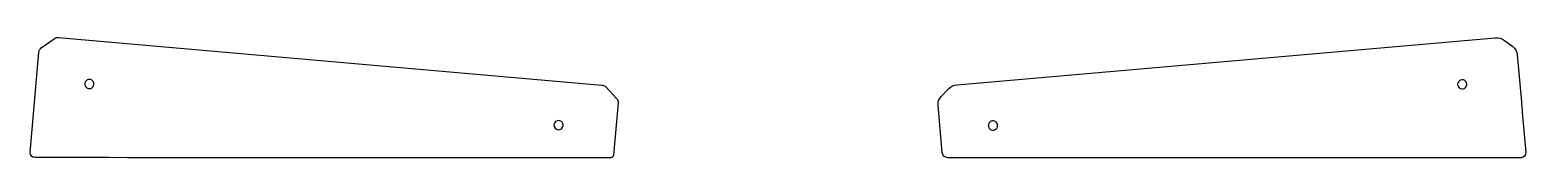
# Model space of a CAD drawing. Extents: x -76 to 233, y 123 to 147.
import ezdxf

# ---------------------------------------------------------------- set-up
doc = ezdxf.new("R2010")
doc.units = 0
doc.layers.add('Layer_1', color=7, linetype='CONTINUOUS')

msp = doc.modelspace()

# ---------------------------------------------------------------- linework, layer by layer
at = {"layer": 'Layer_1', "color": 3}
for p, q in [((-73.249316, 145.19851), (-70.612511, 147.108435)), ((-69.6568, 147.372725), (42.50701, 137.556652)), ((115.911261, 137.628159), (227.016843, 147.298648)), ((228.918184, 146.755865), (230.619206, 145.48149)), ((-75.534593, 123.654764), (-73.723972, 144.360932)), ((231.558444, 143.792633), (232.40928, 134.067532)), ((-63.235509, 138.716662), (-63.235509, 138.716662)), ((43.396141, 137.124524), (45.573959, 134.802138)), ((112.591827, 135.197593), (114.120634, 136.776154)), ((220.114252, 138.650935), (220.114252, 138.650935)), ((45.889815, 133.888984), (44.94674, 123.10959)), ((112.799497, 123.653202), (111.947824, 133.383059)), ((33.667469, 130.23875), (33.667469, 130.23875)), ((123.211265, 130.173022), (123.211265, 130.173022)), ((232.594716, 131.95901), (233.329405, 123.653256)), ((-75.534595, 123.654745), (-75.534593, 123.654764)), ((232.364266, 122.599017), (232.363864, 122.599022))]:
    msp.add_line(p, q, dxfattribs=at)
for points in [[(-70.612511, 147.108435), (-70.336112, 147.308644), (-69.996792, 147.402479), (-69.6568, 147.372725)], [(227.016843, 147.298648), (227.695811, 147.357745), (228.37274, 147.1645), (228.918184, 146.755865)], [(230.619206, 145.48149), (231.158183, 145.077698), (231.499747, 144.463527), (231.558444, 143.792633)], [(-73.723972, 144.360932), (-73.694695, 144.695745), (-73.521505, 145.001356), (-73.249316, 145.19851)], [(-64.160967, 138.208938), (-64.338389, 137.868114), (-64.293033, 137.453973), (-64.046049, 137.159629)], [(-63.235509, 138.716662), (-63.618286, 138.750151), (-63.983545, 138.549762), (-64.160967, 138.208938)], [(-64.046049, 137.159629), (-63.799065, 136.865284), (-63.399092, 136.748703), (-63.032637, 136.864246)], [(-62.590565, 138.380925), (-62.752519, 138.573934), (-62.984512, 138.694702), (-63.235509, 138.716662)], [(-63.032637, 136.864246), (-62.666181, 136.979789), (-62.405411, 137.304702), (-62.371922, 137.687479)], [(-62.371922, 137.687479), (-62.349963, 137.938476), (-62.428611, 138.187916), (-62.590565, 138.380925)], [(42.50701, 137.556652), (42.84647, 137.526947), (43.163049, 137.373086), (43.396141, 137.124524)], [(114.120634, 136.776154), (114.595483, 137.266453), (115.231282, 137.568975), (115.911261, 137.628159)], [(219.291018, 137.990221), (219.175475, 137.623765), (219.292057, 137.223792), (219.586401, 136.976808)], [(220.114252, 138.650935), (219.731475, 138.617446), (219.406561, 138.356676), (219.291018, 137.990221)], [(219.586401, 136.976808), (219.880746, 136.729824), (220.294886, 136.684468), (220.635711, 136.86189)], [(220.807698, 138.432292), (220.614688, 138.594246), (220.365248, 138.672894), (220.114252, 138.650935)], [(220.635711, 136.86189), (220.976535, 137.039312), (221.176923, 137.404571), (221.143434, 137.787348)], [(221.143434, 137.787348), (221.121475, 138.038345), (221.000707, 138.270338), (220.807698, 138.432292)], [(45.573959, 134.802138), (45.804298, 134.556512), (45.919162, 134.224434), (45.889815, 133.888984)], [(111.947824, 133.383059), (111.889215, 134.052673), (112.124195, 134.714749), (112.591827, 135.197593)], [(232.40928, 134.067532), (232.470772, 133.364663), (232.532584, 132.661822), (232.594716, 131.95901)], [(33.667469, 130.23875), (33.144795, 130.284478), (32.684014, 129.897837), (32.638286, 129.375163)], [(34.312414, 129.903013), (34.15046, 130.096022), (33.918466, 130.21679), (33.667469, 130.23875)], [(34.531056, 129.209567), (34.553016, 129.460564), (34.474367, 129.710004), (34.312414, 129.903013)], [(123.211265, 130.173022), (122.828488, 130.139534), (122.503575, 129.878763), (122.388032, 129.512308)], [(123.904711, 129.95438), (123.711702, 130.116334), (123.462262, 130.194982), (123.211265, 130.173022)], [(124.240448, 129.309435), (124.218489, 129.560432), (124.097721, 129.792426), (123.904711, 129.95438)], [(32.638286, 129.375163), (32.592558, 128.852489), (32.979199, 128.391708), (33.501873, 128.34598)], [(33.501873, 128.34598), (34.024547, 128.300252), (34.485328, 128.686893), (34.531056, 129.209567)], [(122.388032, 129.512308), (122.272489, 129.145852), (122.389071, 128.745879), (122.683415, 128.498895)], [(122.683415, 128.498895), (122.977759, 128.251911), (123.3919, 128.206555), (123.732724, 128.383977)], [(123.732724, 128.383977), (124.073549, 128.561399), (124.273937, 128.926658), (124.240448, 129.309435)], [(-74.568452, 122.600387), (-75.152952, 122.60043), (-75.585507, 123.072466), (-75.534595, 123.654745)], [(113.950115, 122.598893), (113.365606, 122.59895), (112.85046, 123.070928), (112.799497, 123.653202)], [(233.329405, 123.653256), (233.380876, 123.071027), (232.948769, 122.59903), (232.364266, 122.599017)], [(44.371449, 122.582584), (1.697461, 122.594392), (-32.703069, 122.598462), (-74.568452, 122.600387)], [(44.94674, 123.10959), (44.921268, 122.818452), (44.663704, 122.582502), (44.371449, 122.582584)], [(232.363864, 122.599022), (180.216451, 122.597942), (155.965109, 122.59862), (113.950115, 122.598893)]]:
    msp.add_open_spline(points, degree=3, dxfattribs=at)

doc.saveas('drawing.dxf')
